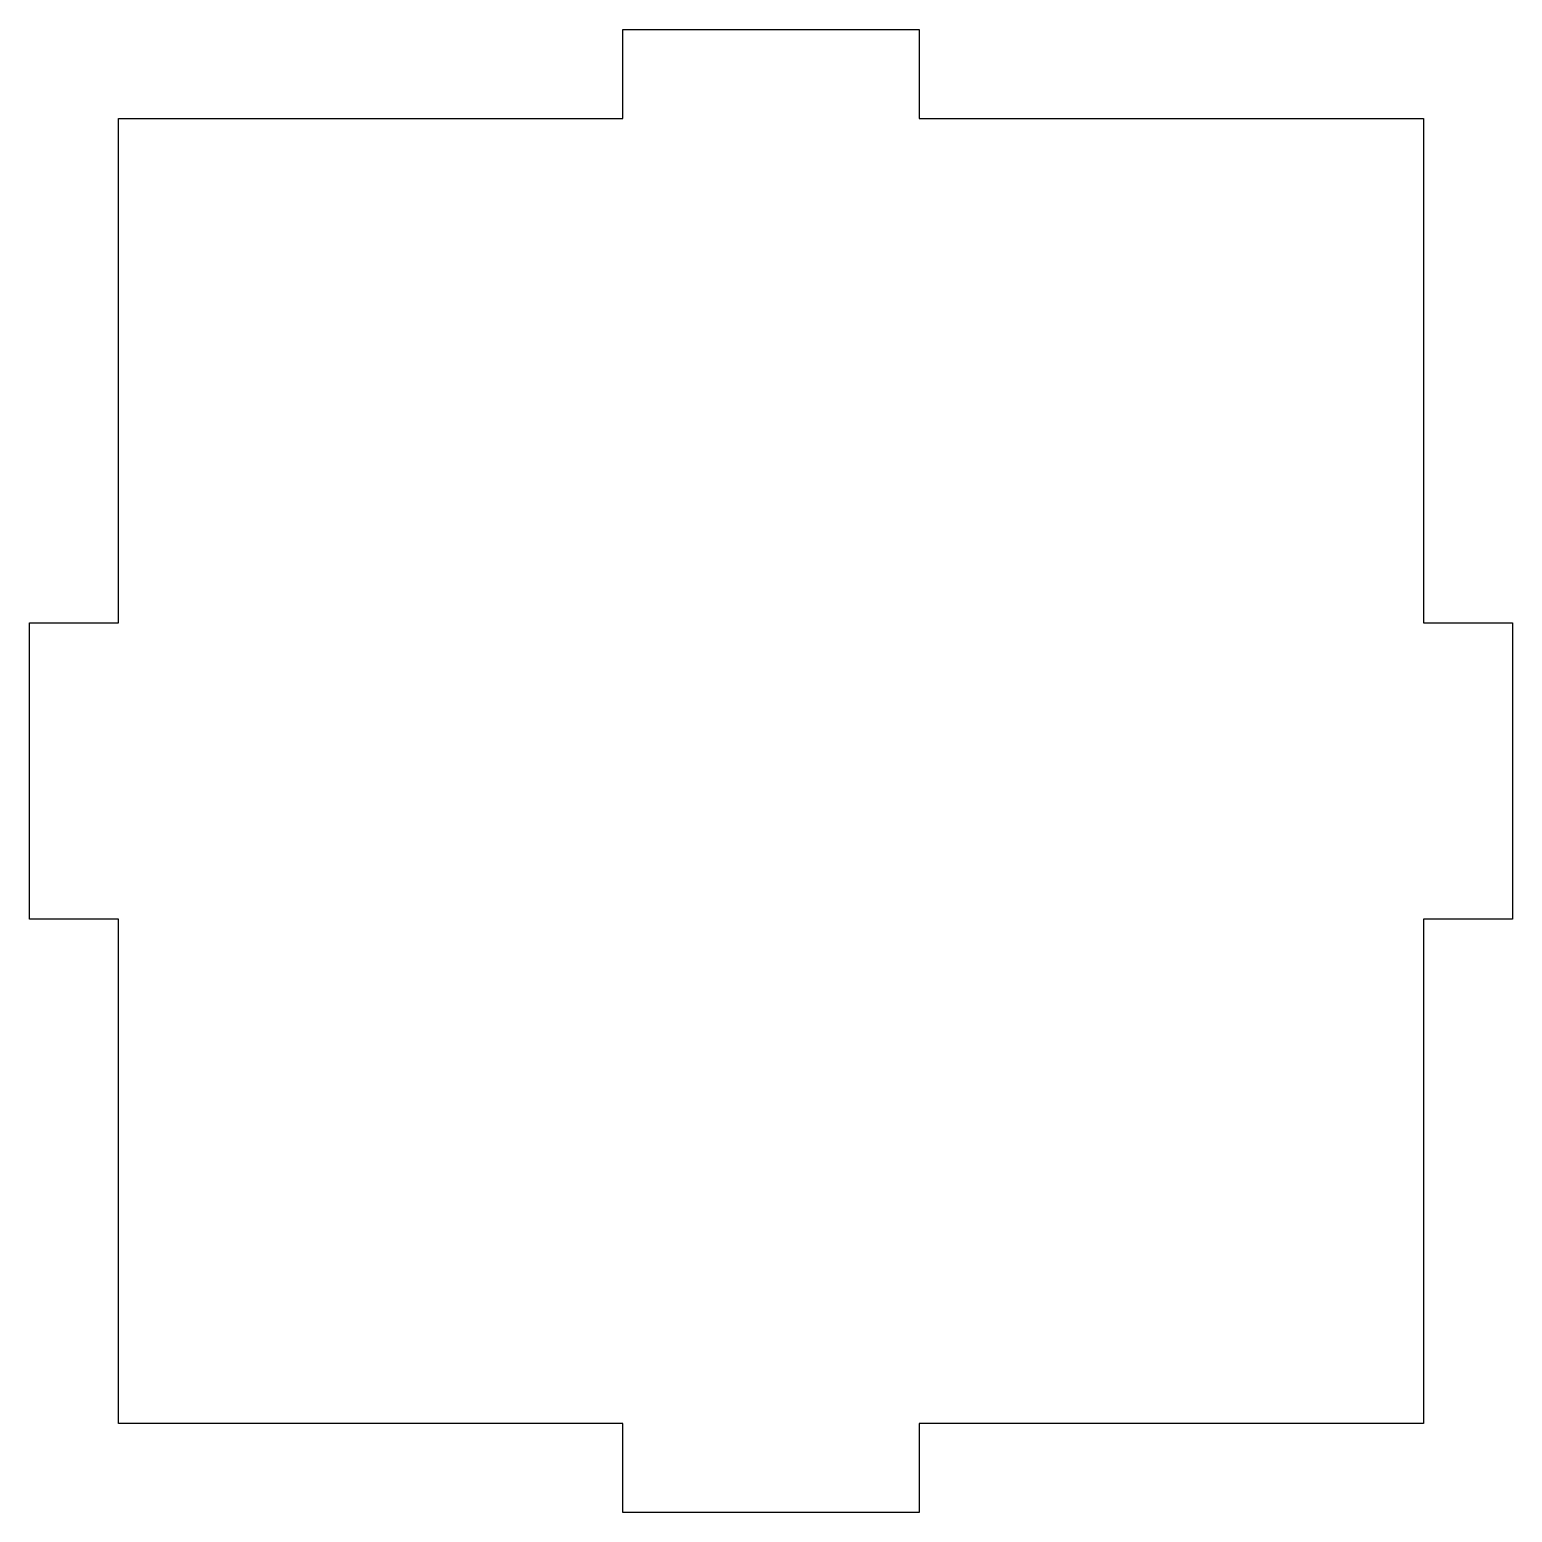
# Model space of a CAD drawing. Extents: x 0 to 100, y -125 to -25.
import ezdxf

# ---------------------------------------------------------------- set-up
doc = ezdxf.new("R2010")
doc.units = 0
doc.layers.get('0').update_dxf_attribs({"linetype": 'CONTINUOUS'})

msp = doc.modelspace()

# ---------------------------------------------------------------- linework, layer by layer
msp.add_lwpolyline([(100, -65), (100, -85), (94, -85), (94, -119), (60, -119), (60, -125), (40, -125), (40, -119), (6, -119), (6, -85), (0, -85), (0, -65), (6, -65), (6, -31), (40, -31), (40, -25), (60, -25), (60, -31), (94, -31), (94, -65)], close=True)

doc.saveas('drawing.dxf')
